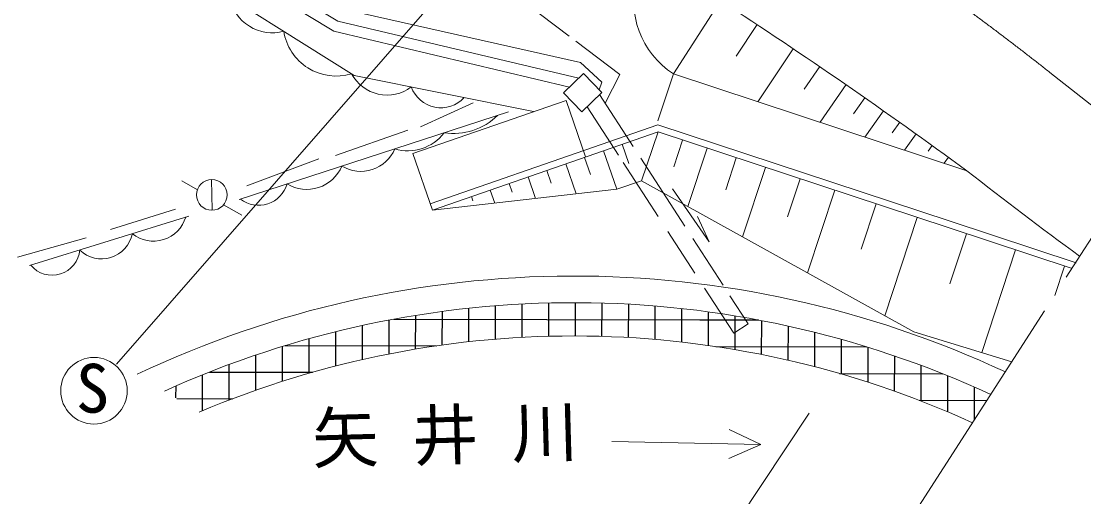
# Model space of a CAD drawing. Units: millimetres, scale not verified. Extents: x 40000 to 680000, y 20000 to 380000.
# Drawn here: x 264090 to 304010, y 250854 to 268704 of the extents above; entities that cross this region are included whole.
import ezdxf
from ezdxf.enums import TextEntityAlignment as Align

# ---------------------------------------------------------------- set-up
doc = ezdxf.new("R2010")
doc.units = ezdxf.units.MM
doc.header["$LTSCALE"] = 1000
doc.linetypes.add('CHAIN', pattern=[18.5, 12, -1.5, 3.5, -1.5])
for name, color, linetype, lineweight in [('M-BGD', 7, 'Continuous', 13), ('M-BMK', 2, 'CHAIN', 13), ('M-STR-HTXT', 7, 'Continuous', 13)]:
    doc.layers.add(name, color=color, linetype=linetype, lineweight=lineweight)
doc.styles.add('ＭＳ ゴシック', font='')
doc.styles.get('ＭＳ ゴシック').set_extended_font_data('MS Gothic')
pattern_1 = [(179.86933, (1175475, 65473), (-2.2806, -999.9974), []), (269.86933, (1175475, 65473), (999.9974, -2.2806), [])]

msp = doc.modelspace()

# ---------------------------------------------------------------- hatches: boundary and pattern name
at = {"layer": 'M-BGD', "lineweight": 25}
h = msp.add_hatch(dxfattribs=at)
h.set_pattern_fill('USER', color=256, style=0, pattern_type=2)
h.set_pattern_definition(pattern_1)
h.paths.add_polyline_path([(270778, 254029, -0.13313), (289465, 256594), (289625, 257834, 0.13919), (269476, 254823)])
h = msp.add_hatch(dxfattribs=at)
h.set_pattern_fill('USER', color=256, style=0, pattern_type=2)
h.set_pattern_definition(pattern_1)
h.paths.add_polyline_path([(300516, 254692, 0.07642), (289625, 257834), (289625, 257834), (289465, 256594), (289465, 256594, -0.07517), (299829, 253632), (299829, 253632)])

# ---------------------------------------------------------------- linework, layer by layer
at = {"layer": 'M-BGD'}
for p, q in [((267666, 255832), (283462, 273884)), ((290368, 269472), (288593, 266728)), ((283039, 269385), (284671, 268146)), ((291736, 268578), (290957, 267396)), ((284925, 267954), (286575, 266702)), ((293097, 267673), (291760, 265684)), ((286575, 266702), (286032, 265626)), ((288011, 264963), (288593, 266728)), ((299613, 263094), (288593, 266728)), ((294089, 267002), (293511, 266152)), ((295078, 266324), (294102, 264911)), ((285822, 265951), (287086, 263999)), ((278803, 263742), (284559, 265735)), ((279086, 264739), (281068, 265646)), ((285295, 263609), (284559, 265735)), ((285353, 265494), (286532, 263674)), ((295783, 265835), (295365, 265235)), ((272283, 262012), (282400, 265302)), ((296486, 265343), (295791, 264355)), ((285883, 264077), (288012, 264814)), ((298990, 261194), (288012, 264814)), ((297099, 264910), (296815, 264511)), ((275899, 263665), (278609, 264618)), ((285965, 263841), (288014, 264550)), ((287391, 262715), (288014, 264550)), ((298911, 260956), (288014, 264550)), ((297709, 264475), (297274, 263866)), ((279457, 261852), (285883, 264077)), ((286673, 264086), (286924, 263363)), ((288935, 264246), (288603, 263237)), ((289857, 263942), (289134, 261750)), ((298319, 264037), (298169, 263830)), ((272571, 262524), (275273, 263534)), ((278803, 263742), (279539, 261616)), ((279539, 261616), (285965, 263841)), ((285256, 263595), (285479, 262952)), ((285965, 263841), (286465, 262395)), ((287365, 263567), (289020, 261011)), ((290953, 263581), (290557, 262381)), ((298926, 263597), (298764, 263374)), ((283838, 263105), (284006, 262621)), ((284547, 263350), (284937, 262223)), ((286706, 263405), (288023, 261370)), ((292049, 263219), (291189, 260612)), ((270125, 262715), (270708, 262380)), ((271234, 262762), (271268, 261609)), ((283130, 262859), (283409, 262051)), ((286465, 262395), (287391, 262715)), ((297623, 257050), (287391, 262715)), ((293353, 262790), (292882, 261363)), ((286465, 262395), (279539, 261616)), ((281712, 262369), (281882, 261880)), ((282421, 262614), (282533, 262290)), ((294656, 262360), (293634, 259259)), ((281004, 262123), (281061, 261958)), ((267440, 260889), (269889, 261655)), ((271692, 261815), (272381, 261419)), ((296207, 261848), (295647, 260151)), ((264399, 259529), (270381, 261389)), ((297757, 261337), (296541, 257649)), ((298990, 261194), (303721, 259634)), ((288382, 260816), (289396, 259249)), ((298911, 260956), (303580, 259417)), ((299601, 260729), (298979, 258844)), ((263954, 259842), (266534, 260571)), ((289321, 260546), (290457, 258793)), ((301445, 260121), (300175, 256268)), ((303289, 259513), (302923, 258403)), ((289762, 258684), (290858, 256991)), ((290715, 258394), (291397, 257340)), ((291397, 257340), (290858, 256991)), ((301313, 255920), (297623, 257050)), ((291882, 252810), (290692, 253373)), ((286275, 252922), (291882, 252810)), ((291882, 252810), (290671, 252294))]:
    msp.add_line(p, q, dxfattribs=at)
for points in [[(266615, 276033), (266803, 274296), (271986, 270666), (275837, 268327), (284694, 266236)], [(267038, 275839), (267181, 274520), (272205, 271001), (275990, 268702), (285034, 266567)], [(244371, 268488), (262169, 274383), (264539, 274608), (270125, 270738), (276604, 266669), (283333, 265311)], [(274720, 270043), (276362, 269120), (285098, 267152), (285902, 266423), (285799, 266134)], [(288565, 262418), (289936, 260418), (289496, 261374)]]:
    msp.add_lwpolyline(points, dxfattribs=at)
msp.add_lwpolyline([(284466, 266014), (285158, 265304), (285902, 266028), (285210, 266739)], close=True, dxfattribs=at)
for centre, radius in [((271251, 262186), 577), ((266823, 254834), 1250)]:
    msp.add_circle(centre, radius, dxfattribs=at)
for centre, radius, start, end in [((290368, 269472), 3268, 163.5714, 237.0923), ((273513, 269876), 1604, 189.7706, 285.9688), ((186873, 109536), 190500, 53.71348, 57.09402), ((275916, 268633), 1985, 188.6821, 287.0574), ((277834, 267444), 1512, 207.9368, 307.0368), ((279862, 266646), 1190, 200.0745, 317.1006), ((280324, 266871), 2382, 261.6742, 314.3521), ((278619, 265551), 1710, 253.3398, 322.6865), ((276848, 264461), 1392, 239.219, 336.8073), ((274815, 263829), 1436, 239.1413, 336.885), ((383276, 369374), 135258, 231.79184, 234.0423), ((273010, 262909), 1113, 232.3385, 343.6877), ((269059, 261713), 1264, 231.0523, 343.4925), ((267112, 260960), 1176, 225.801, 348.7439), ((265251, 260214), 1045, 219.8611, 354.6837), ((284852, 220840), 38300, 64.9552, 115.3594), ((284852, 220840), 37300, 65.1689, 114.3459), ((284852, 220840), 36050, 65.4529, 112.9808)]:
    msp.add_arc(centre, radius, start, end, dxfattribs=at)
at = {"layer": 'M-BMK'}
for p, q in [((322586, 288939), (290292, 238836)), ((306427, 263869), (302735, 266785))]:
    msp.add_line(p, q, dxfattribs=at)
msp.add_arc((234473, 180355), 110135, 51.69833, 65.09438, dxfattribs=at)
at = {"layer": 'M-STR-HTXT'}
msp.add_line((293694, 253995), (281204, 235162), dxfattribs=at)

# ---------------------------------------------------------------- texts
at = {"layer": 'M-BGD', "style": 'ＭＳ ゴシック'}
msp.add_text('S', height=1833, dxfattribs=at).set_placement((266145, 253461), align=Align.BOTTOM_LEFT)
msp.add_text('矢 井 川', height=1833, rotation=1.592, dxfattribs=at).set_placement((275058, 251571), align=Align.BOTTOM_LEFT)

doc.saveas('drawing.dxf')
